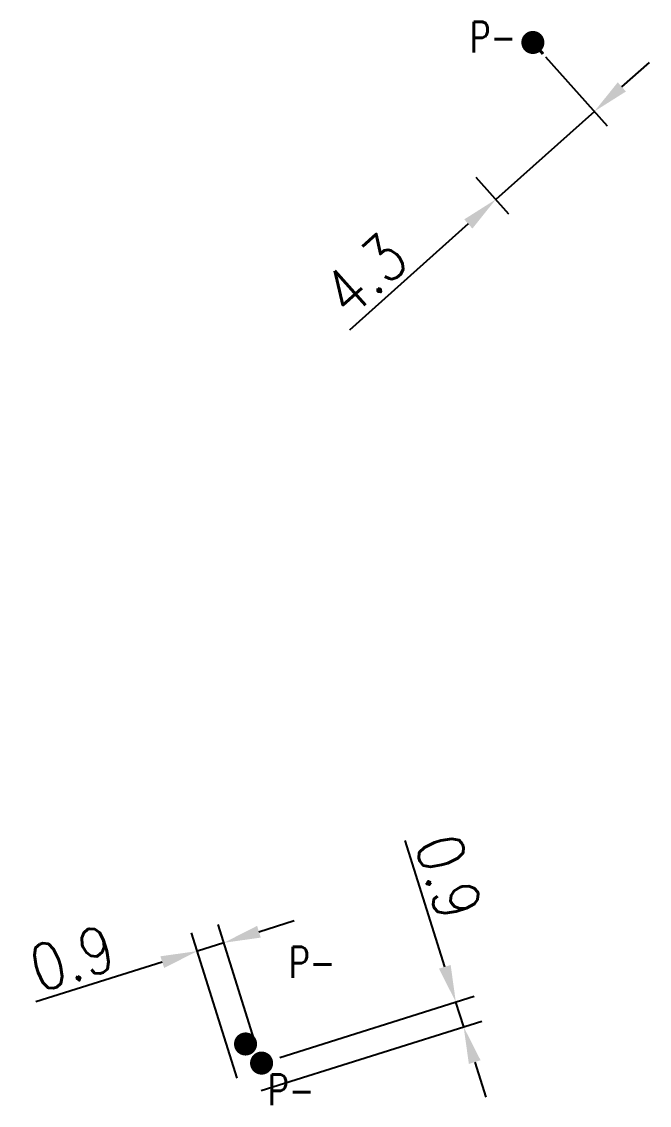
# Model space of a CAD drawing. Header units: millimetres. Extents: x 80008 to 80821, y 146011 to 146853.
# Drawn here: x 80800.23 to 80820.67, y 146342.65 to 146377.91 of the extents above; entities that cross this region are included whole.
import ezdxf
from ezdxf.enums import TextEntityAlignment as Align

# ---------------------------------------------------------------- set-up
doc = ezdxf.new("R2010")
doc.units = ezdxf.units.MM
doc.layers.get('0').update_dxf_attribs({"linetype": 'CONTINUOUS'})
doc.layers.get('DEFPOINTS').update_dxf_attribs({"linetype": 'CONTINUOUS'})
doc.layers.add('P_100', color=32, linetype='CONTINUOUS')
doc.layers.add('P_300', color=7, linetype='CONTINUOUS')
doc.styles.get("Standard").update_dxf_attribs({"font": 'romans.shx', "width": 0.85})
doc.linetypes.add('P_IMP', pattern='A,5,-0.3,["||",Standard,S=1,R=0,X=0.35,Y=-0.5],-1.75', length=7.05)
doc.dimstyles.get("Standard").update_dxf_attribs({"dimtxt": 1.5, "dimasz": 1.2, "dimexe": 0.625, "dimexo": 0.625, "dimgap": 0.25, "dimtad": 1, "dimdec": 1, "dimzin": 0, "dimdsep": 46, "dimtxsty": 'Standard', "dimcen": -0.5, "dimadec": 0, "dimazin": 0, "dimtfac": 1, "dimtdec": 1, "dimtmove": 0, "dimatfit": 3, "dimfxl": 0, "dimtolj": 1, "dimtzin": 0, "dimarcsym": 0})

# ---------------------------------------------------------------- blocks, each defined once
blk = doc.blocks.new('P_300_02')
at = {"color": 0, "linetype": 'Continuous', "const_width": 0.375}
blk.add_lwpolyline([(-0.188, 0, 1), (0.188, 0, 1)], format="xyb", close=True, dxfattribs=at)
at = {"color": 0, "linetype": 'Continuous', "width": 0.75}
blk.add_attdef('NUM', text='', height=2, dxfattribs=at).set_placement((2.435, 2.172), align=Align.MIDDLE)
at = {"color": 0, "linetype": 'Continuous', "width": 0.75, "flags": 3}
for tag, p in [('DEF_LEG', (0, -5)), ('DEF_COUP', (0, -7.5)), ('DEF_TYPE', (0, -10))]:
    blk.add_attdef(tag, text='', height=1.2, dxfattribs=at).set_placement(p, align=Align.MIDDLE)
blk = doc.blocks.new('*D1')
at = {"layer": 'DEFPOINTS', "color": 0, "linetype": 'Continuous', "transparency": 16777216}
for p in [(80805.954, 146347.671), (80808.043, 146344.026), (80807.439, 146342.945)]:
    blk.add_point(p, dxfattribs=at)
at = {"layer": 'P_300', "color": 0, "linetype": 'Continuous', "lineweight": -2, "transparency": 16777216}
for p, q in [((80807.855, 146344.622), (80806.625, 146348.537)), ((80807.957, 146348.301), (80809.102, 146348.661)), ((80807.252, 146343.541), (80805.766, 146348.268)), ((80806.812, 146347.941), (80805.954, 146347.671)), ((80804.809, 146347.311), (80800.696, 146346.019))]:
    blk.add_line(p, q, dxfattribs=at)
at = {"layer": 'P_300', "color": 0, "linetype": 'Continuous', "transparency": 16777216}
for points in [[(80807.897, 146348.492), (80808.017, 146348.11), (80806.812, 146347.941)], [(80804.749, 146347.502), (80804.869, 146347.121), (80805.954, 146347.671)]]:
    blk.add_solid(points, dxfattribs=at)
at = {"layer": 'P_300', "color": 0, "linetype": 'Continuous', "transparency": 16777216, "insert": (80801.88, 146347.439), "char_height": 1.5, "attachment_point": 5, "rotation": 17.449}
blk.add_mtext('\\A1;0.9', dxfattribs=at)
blk = doc.blocks.new('*D2')
at = {"layer": 'DEFPOINTS', "color": 0, "linetype": 'Continuous', "transparency": 16777216}
for p in [(80814.624, 146345.203), (80808.043, 146344.026), (80807.439, 146342.945)]:
    blk.add_point(p, dxfattribs=at)
at = {"layer": 'P_300', "color": 0, "linetype": 'Continuous', "lineweight": -2, "transparency": 16777216}
for p, q in [((80814.009, 146347.159), (80812.716, 146351.271)), ((80808.639, 146344.213), (80814.965, 146346.202)), ((80814.624, 146345.203), (80814.369, 146346.014)), ((80808.035, 146343.133), (80815.22, 146345.391)), ((80814.983, 146344.059), (80815.343, 146342.914))]:
    blk.add_line(p, q, dxfattribs=at)
at = {"layer": 'P_300', "color": 0, "linetype": 'Continuous', "transparency": 16777216}
for points in [[(80814.2, 146347.219), (80813.818, 146347.099), (80814.369, 146346.014)], [(80815.174, 146344.119), (80814.793, 146343.999), (80814.624, 146345.203)]]:
    blk.add_solid(points, dxfattribs=at)
at = {"layer": 'P_300', "color": 0, "linetype": 'Continuous', "transparency": 16777216, "insert": (80814.137, 146350.088), "char_height": 1.5, "attachment_point": 5, "rotation": 287.449}
blk.add_mtext('\\A1;0.9', dxfattribs=at)
blk = doc.blocks.new('*D13')
at = {"layer": 'DEFPOINTS', "color": 0, "linetype": 'Continuous', "transparency": 16777216}
for p in [(80816.877, 146377.237), (80814.607, 146373.322), (80815.67, 146372.13)]:
    blk.add_point(p, dxfattribs=at)
at = {"layer": 'P_300', "color": 0, "linetype": 'Continuous', "lineweight": -2, "transparency": 16777216}
for p, q in [((80817.293, 146376.771), (80819.295, 146374.526)), ((80819.775, 146375.791), (80820.67, 146376.59)), ((80818.879, 146374.992), (80815.67, 146372.13)), ((80815.023, 146372.856), (80816.087, 146371.663)), ((80814.775, 146371.331), (80810.905, 146367.878))]:
    blk.add_line(p, q, dxfattribs=at)
at = {"layer": 'P_300', "color": 0, "linetype": 'Continuous', "transparency": 16777216}
for points in [[(80819.642, 146375.94), (80819.908, 146375.642), (80818.879, 146374.992)], [(80814.642, 146371.48), (80814.908, 146371.182), (80815.67, 146372.13)]]:
    blk.add_solid(points, dxfattribs=at)
at = {"layer": 'P_300', "color": 0, "linetype": 'Continuous', "transparency": 16777216, "insert": (80811.422, 146369.68), "char_height": 1.5, "attachment_point": 5, "rotation": 41.7352}
blk.add_mtext('\\A1;4.3', dxfattribs=at)

msp = doc.modelspace()

# ---------------------------------------------------------------- linework, layer by layer
at = {"layer": 'P_100', "linetype": 'P_IMP', "const_width": 0.1, "flags": 128}
msp.add_lwpolyline([(80816.877, 146377.237), (80817.209, 146376.864)], dxfattribs=at)

# ---------------------------------------------------------------- block references
at = {"layer": 'P_300'}
ref = msp.add_blockref('P_300_02', (80816.877, 146377.237), dxfattribs=dict(at, rotation=143.3363912455026))
ref.add_attrib('NUM', 'P-', dxfattribs={"layer": '0', "color": 0, "linetype": 'Continuous', "height": 1, "width": 0.75}).set_placement((80815.577, 146377.414), align=Align.MIDDLE)
ref = msp.add_blockref('P_300_02', (80808.043, 146344.026), dxfattribs=at)
ref.add_attrib('NUM', 'P-', dxfattribs={"layer": '0', "color": 0, "linetype": 'Continuous', "height": 1, "width": 0.75}).set_placement((80809.691, 146347.305), align=Align.MIDDLE)
ref = msp.add_blockref('P_300_02', (80807.521, 146344.648), dxfattribs=dict(at, rotation=270.0773291892837))
ref.add_attrib('NUM', 'P-', dxfattribs={"layer": '0', "color": 0, "linetype": 'Continuous', "height": 1, "width": 0.75}).set_placement((80809.008, 146343.152), align=Align.MIDDLE)

# ---------------------------------------------------------------- dimensions: what is measured, and where the dimension line sits
at = {"layer": 'P_300', "linetype": 'Continuous'}
dim = msp.add_linear_dim(base=(80815.67, 146372.13), p1=(80816.877, 146377.237), p2=(80814.607, 146373.322), angle=41.7352, dimstyle='Standard', override={"dimatfit": 0}, dxfattribs=at)
dim.commit()
dim.dimension.update_dxf_attribs({"geometry": '*D13', "text_midpoint": (80812.088, 146368.934), "dimtype": 160})
for base, angle, picture, middle in [((80814.624, 146345.203), 107.449, '*D2', (80813.183, 146349.788)), ((80805.954, 146347.671), 17.449, '*D1', (80802.18, 146346.485))]:
    dim = msp.add_linear_dim(base=base, p1=(80808.043, 146344.026), p2=(80807.439, 146342.945), angle=angle, dimstyle='Standard', dxfattribs=at)
    dim.commit()
    dim.dimension.update_dxf_attribs({"geometry": picture, "text_midpoint": middle, "dimtype": 160})

doc.saveas('drawing.dxf')
